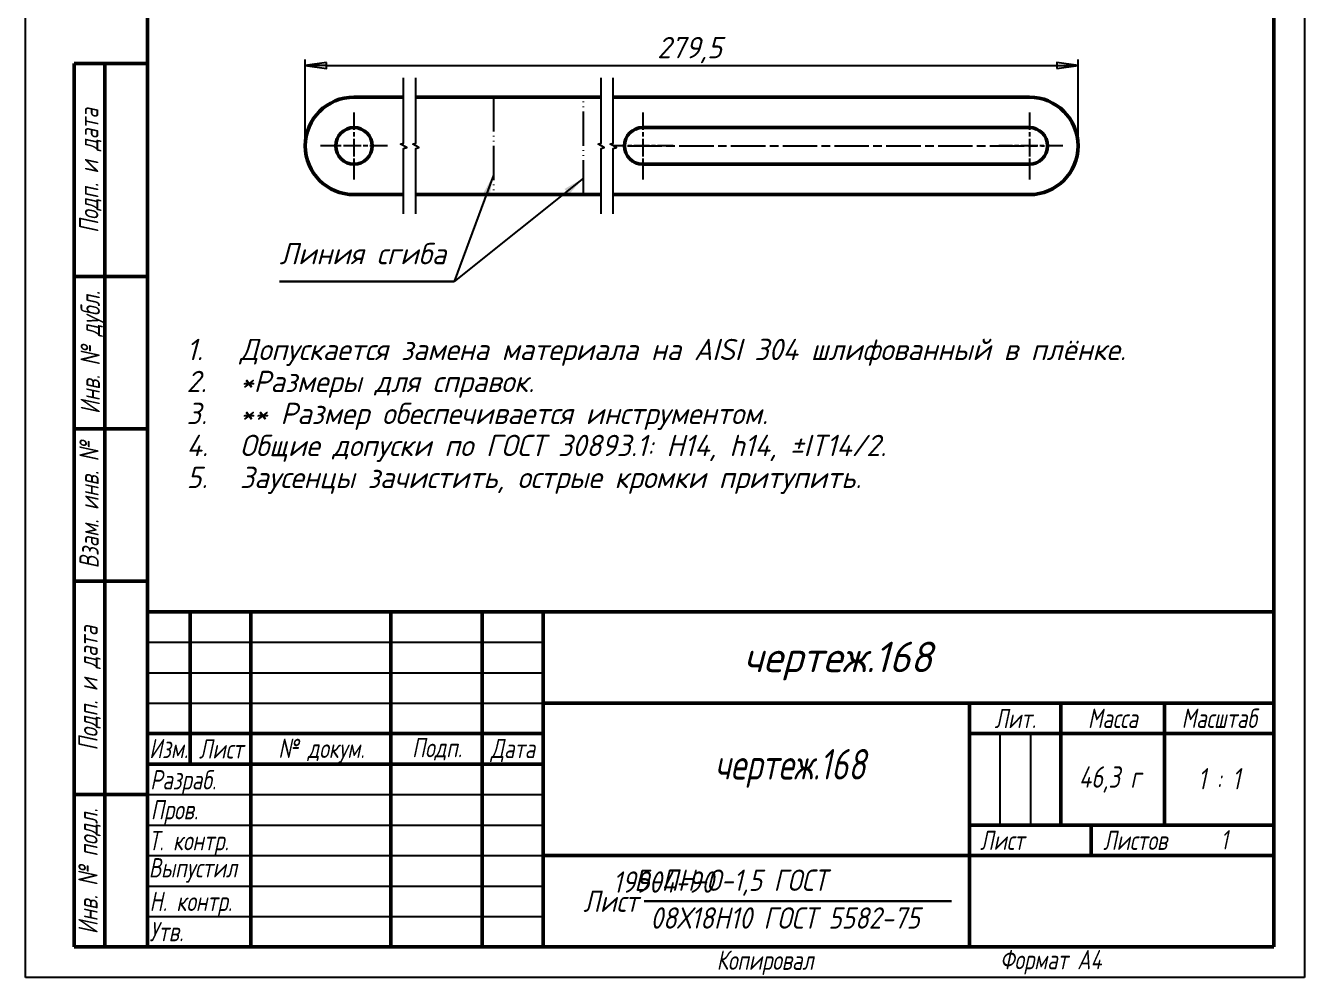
# Model space of a CAD drawing. Header units: millimetres. Extents: x 0 to 210, y 0 to 297.
# Drawn here: x 0 to 210, y 0 to 156.2 of the extents above; entities that cross this region are included whole.
import ezdxf
from ezdxf.enums import TextEntityAlignment as Align

# ---------------------------------------------------------------- set-up
doc = ezdxf.new("R2010")
doc.units = ezdxf.units.MM
doc.linetypes.add('LT_04', pattern=[0.7087, 0.4724, -0.0591, 0.1181, -0.0591])
doc.linetypes.add('LT_16', pattern=[0.68, 0.48, -0.06, 0.01, -0.06, 0.01, -0.06])
for name, color, linetype, lineweight in [('Layer_01', 7, 'Continuous', 50), ('Layer_02', 7, 'Continuous', 50), ('Layer_03', 7, 'Continuous', 50), ('Layer_04', 7, 'Continuous', 25), ('Layer_05', 7, 'Continuous', 25), ('Layer_06', 7, 'Continuous', 25), ('Layer_07', 7, 'Continuous', 25), ('Layer_08', 7, 'LT_04', 25), ('Layer_09', 7, 'Continuous', 25), ('Layer_10', 7, 'Continuous', 50)]:
    doc.layers.add(name, color=color, linetype=linetype, lineweight=lineweight)
doc.styles.add('Style_02', font='', dxfattribs={"width": 0.8})
doc.styles.add('Style_03', font='GOST Common Italic.ttf')
doc.styles.add('Style_06', font='GOST Common Italic.ttf', dxfattribs={"width": 0.8})
doc.styles.add('Style_07', font='GOST Common Italic.ttf', dxfattribs={"width": 0.8})
doc.styles.add('Style_08', font='GOST Common Italic.ttf')
doc.styles.add('Style_09', font='GOST Common Italic.ttf')
doc.styles.add('Style_10', font='GOST Common Italic.ttf', dxfattribs={"width": 0.9})
doc.styles.add('Style_11', font='GOST Common Italic.ttf', dxfattribs={"width": 0.8})
doc.styles.add('Style_12', font='GOST Common Italic.ttf')
doc.styles.add('Style_13', font='GOST Common Italic.ttf', dxfattribs={"width": 0.7})
doc.styles.add('Style_14', font='GOST Common Italic.ttf', dxfattribs={"width": 0.7})
doc.styles.get('Style_02').set_extended_font_data('Arial', italic=True)
doc.dimstyles.new('DimStyle_03', dxfattribs={"dimtxt": 3.5, "dimasz": 3.5, "dimexe": 1, "dimexo": 0, "dimgap": 0.5, "dimtad": 1, "dimrnd": 1e-08, "dimtxsty": 'Style_03', "dimblk": 'Filled-1', "dimcen": 2.5, "dimdle": 15, "dimclrd": 256, "dimclre": 256, "dimclrt": 256, "dimazin": 2, "dimtfac": 0.714286, "dimtdec": 3, "dimtmove": 0, "dimatfit": 3, "dimlwd": -1, "dimlwe": 25})
doc.dimstyles.new('DimStyle_06', dxfattribs={"dimtxt": 3.5, "dimasz": 3.5, "dimexe": 1, "dimexo": 0, "dimgap": 0.5, "dimtad": 1, "dimrnd": 1e-08, "dimtxsty": 'Style_03', "dimblk": 'Filled-1', "dimcen": 2.5, "dimdle": 15, "dimclrd": 256, "dimclre": 256, "dimclrt": 256, "dimazin": 2, "dimtfac": 0.714286, "dimtdec": 3, "dimtmove": 0, "dimatfit": 3, "dimlwd": 25, "dimlwe": 25})

# ---------------------------------------------------------------- blocks, each defined once
blk = doc.blocks.new('Block_04')
at = {"layer": 'Layer_10'}
for p, q in [((-12, 0), (-12, 145)), ((-12, 145), (0, 145)), ((-7, 145), (-7, 0)), ((-12, 110), (-7, 110)), ((-7, 110), (0, 110)), ((-12, 85), (-7, 85)), ((-7, 85), (0, 85)), ((-12, 60), (-7, 60)), ((-7, 60), (0, 60)), ((-12, 25), (-7, 25)), ((-7, 25), (0, 25)), ((0, 0), (-12, 0))]:
    blk.add_line(p, q, dxfattribs=at)
at = {"layer": 'Layer_06', "char_height": 3.17, "attachment_point": 5, "rotation": 90, "style": 'Style_02'}
for s, insert, width in [('\\fGOST Common|b0|i1;\\H3.1700;Подп. и дата', (-9.37, 127.41), 34.7679), ('\\fGOST Common|b0|i1;\\H3.1700;Инв. № дубл.', (-8.95, 97.55), 24.8438), ('\\fGOST Common|b0|i1;\\H3.1700;Взам. инв. №', (-9.58, 72.53), 24.8669), ('\\fGOST Common|b0|i1;\\H3.1700;Подп. и дата', (-9.5, 42.47), 35.1486), ('\\fGOST Common|b0|i1;\\H3.1700;Инв. № подл.', (-9.5, 12.41), 24.9618)]:
    blk.add_mtext(s, dxfattribs=dict(at, insert=insert, width=width))
at = {"layer": 'Layer_06', "style": 'Style_06', "width": 0.8}
for tag, p in [('Подп._и_дата_2_001', (-3.53, 127.51)), ('Инв._номер_дубликата_001', (-3.41, 97.47)), ('Взамен_инв._номера_001', (-3.46, 72.53)), ('Подп._и_дата_1_001', (-3.42, 42.35)), ('ИНВЕНТАРНЫЙ_НОМЕР_001', (-3.33, 12.68))]:
    blk.add_attdef(tag, text='', height=3.17, rotation=90, dxfattribs=at).set_placement(p, align=Align.MIDDLE_CENTER)
blk = doc.blocks.new('Block_12')
at = {"layer": 'Layer_02'}
for p, q in [((0, 55), (185, 55)), ((0, 0), (0, 55)), ((0, 0), (0, 55)), ((7, 55), (7, 30)), ((17, 55), (17, 0)), ((40, 55), (40, 0)), ((55, 55), (55, 0)), ((65, 55), (65, 0)), ((185, 0), (185, 55)), ((65, 40), (185, 40)), ((135, 40), (135, 0)), ((150, 40), (150, 20)), ((167, 40), (167, 20)), ((0, 35), (65, 35)), ((135, 35), (185, 35)), ((0, 30), (65, 30)), ((135, 20), (185, 20)), ((155, 20), (155, 15)), ((65, 15), (185, 15)), ((185, 0), (0, 0))]:
    blk.add_line(p, q, dxfattribs=at)
at = {"layer": 'Layer_02', "linetype": 'Continuous', "lineweight": 25}
for p, q in [((0, 50), (65, 50)), ((0, 45), (65, 45)), ((0, 40), (65, 40)), ((140, 35), (140, 20)), ((145, 35), (145, 20)), ((0, 25), (65, 25)), ((0, 20), (65, 20)), ((0, 15), (65, 15)), ((0, 10), (65, 10)), ((0, 5), (65, 5))]:
    blk.add_line(p, q, dxfattribs=at)
at = {"layer": 'Layer_02', "lineweight": 30}
blk.add_line((81.58, 7.5), (132.02, 7.5), dxfattribs=at)
at = {"layer": 'Layer_02', "char_height": 3.17, "style": 'Style_02'}
for s, insert, width, attachment_point in [('\\fGOST Common|b0|i1;\\H3.1700;Лит.', (142.52, 37.49), 14.9766, 5), ('\\fGOST Common|b0|i1;\\H3.1700;Масса', (158.55, 37.51), 16.9878, 5), ('\\fGOST Common|b0|i1;\\H3.1700;Масштаб', (176.02, 37.53), 17.8316, 5), ('\\fGOST Common|b0|i1;\\H3.1700;Изм.', (3.5, 32.56), 6.9635, 5), ('\\fGOST Common|b0|i1;\\H3.1700;Лист', (12.1, 32.5), 10.0029, 5), ('\\A0;\\fGOST Common|b0|i1;\\H3.1700;№ докум.', (28.58, 32.16), 22.9069, 5), ('\\fGOST Common|b0|i1;\\H3.1700;Подп.', (47.56, 32.45), 14.879, 5), ('\\fGOST Common|b0|i1;\\H3.1700;Дата', (60.02, 32.24), 9.9614, 5), ('\\fGOST Common|b0|i1;\\H3.1700;Разраб.', (0.47, 27), 16.9971, 4), ('\\fGOST Common|b0|i1;\\H3.1700;Пров.', (0.56, 22.08), 17.0192, 4), ('\\A0;\\fGOST Common|b0|i1;\\H3.1700;Т. контр.', (0.23, 17.01), 16.9554, 4), ('\\fGOST Common|b0|i1;\\H3.1700;Лист', (140.37, 17.5), 10.5071, 5), ('\\fGOST Common|b0|i1;\\H3.1700;Листов', (162.21, 17.5), 14.3668, 5), ('\\A1;', (150.6, 17.54), 8.8313, 5), ('\\fGOST Common|b0|i1;\\H3.1700;Н. контр.', (0.36, 7.05), 16.9999, 4), ('\\fGOST Common|b0|i1;\\H3.1700;Утв.', (0.34, 2.52), 17.0083, 4), ('\\fGOST Common|b0|i1;\\H3.1700;Копировал', (93.48, -0.59), 19.7871, 1)]:
    blk.add_mtext(s, dxfattribs=dict(at, insert=insert, width=width, attachment_point=attachment_point))
at = {"layer": 'Layer_02'}
for tag, height, style, width, p in [('Изм1_001', 2.89, 'Style_14', 0.7, (3.51, 52.52)), ('Лист1_001', 2.89, 'Style_14', 0.7, (12.03, 52.52)), ('Докум1_001', 2.89, 'Style_14', 0.7, (28.54, 52.48)), ('Изм2_001', 2.89, 'Style_14', 0.7, (3.5, 47.52)), ('Лист2_001', 2.89, 'Style_14', 0.7, (12.01, 47.5)), ('Докум2_001', 2.89, 'Style_14', 0.7, (28.53, 47.5)), ('Изм3_001', 2.89, 'Style_14', 0.7, (3.5, 42.5)), ('Лист3_001', 2.89, 'Style_14', 0.7, (12.01, 42.51)), ('Докум3_001', 2.89, 'Style_14', 0.7, (28.51, 42.48)), ('Изм4_001', 2.89, 'Style_14', 0.7, (3.51, 37.5)), ('Лист4_001', 2.89, 'Style_14', 0.7, (12, 37.53)), ('Докум4_001', 2.89, 'Style_14', 0.7, (28.51, 37.52)), ('НАИМЕНОВАНИЕ_001', 5, 'Style_07', 0.8, (100.03, 29.98)), ('Литера_001', 3.5, 'Style_11', 0.8, (137.52, 27.25)), ('Литера2_001', 3.5, 'Style_11', 0.8, (142.51, 27.22)), ('Литера3_001', 3.5, 'Style_11', 0.8, (147.52, 27.21)), ('Масса_001', 3.5, 'Style_11', 0.8, (154.75, 26.48)), ('Масштаб_001', 3.5, 'Style_11', 0.8, (174.97, 25.86)), ('Тип_документа_001', 3.17, 'Style_06', 0.8, (100.08, 17.56)), ('Листов_001', 3.17, 'Style_06', 0.8, (177.46, 17.58))]:
    blk.add_attdef(tag, text='', height=height, dxfattribs=dict(at, style=style, width=width)).set_placement(p, align=Align.MIDDLE_CENTER)
for tag, height, style, width, p in [('Подп1_001', 2.89, 'Style_14', 0.7, (40.01, 52.51)), ('Дата1_001', 2, 'Style_13', 0.7, (55.01, 52.51)), ('Подп2_001', 2.89, 'Style_14', 0.7, (40.01, 47.5)), ('Дата2_001', 2, 'Style_13', 0.7, (55.01, 47.49)), ('Подп3_001', 2.89, 'Style_14', 0.7, (40.01, 42.51)), ('Дата3_001', 2, 'Style_13', 0.7, (55.02, 42.52)), ('Подп4_001', 2.89, 'Style_14', 0.7, (40.01, 37.51)), ('Дата4_001', 2, 'Style_13', 0.7, (55.02, 37.51)), ('АВТОР_001', 3.17, 'Style_06', 0.8, (15.59, 26.85)), ('Разработал_Подп._001', 2.89, 'Style_14', 0.7, (40.05, 27.51)), ('ДАТА_СОЗДАНИЯ_001', 2, 'Style_13', 0.7, (55.01, 27.51)), ('ПРОВЕРИЛ_001', 3.17, 'Style_06', 0.8, (17.41, 22.53)), ('Проверил_Подп._001', 2.89, 'Style_14', 0.7, (40.05, 22.52)), ('ДАТА_ПРОВЕРКИ_001', 2, 'Style_13', 0.7, (55.02, 22.51)), ('ТЕХНОЛОГ_001', 3.17, 'Style_06', 0.8, (17.33, 17.54)), ('Технолог_Подп._001', 2.89, 'Style_14', 0.7, (40.05, 17.51)), ('Технолог_Дата_001', 2, 'Style_13', 0.7, (55.01, 17.5)), ('Должность_руководителя_001', 3.17, 'Style_06', 0.8, (0.52, 12.51)), ('НАЧ._ОТДЕЛА_001', 3.17, 'Style_06', 0.8, (17.46, 12.45)), ('Руководитель_Подп._001', 2.89, 'Style_14', 0.7, (40.01, 12.5)), ('Руководитель_Дата_001', 2, 'Style_13', 0.7, (55.01, 12.51)), ('НОРМОКОНТРОЛЬ_001', 3.17, 'Style_06', 0.8, (17.37, 7.48)), ('Нормоконтроль_Подп._001', 2.89, 'Style_14', 0.7, (40.05, 7.52)), ('ДАТА_НОРМОКОНТРОЛЯ_001', 2, 'Style_13', 0.7, (55.02, 7.51)), ('УТВЕРДИЛ_001', 3.17, 'Style_06', 0.8, (17.4, 2.51)), ('Утвердил_Подп._001', 2.89, 'Style_14', 0.7, (40.05, 2.51)), ('ДАТА_УТВЕРЖДЕНИЯ_001', 2, 'Style_13', 0.7, (55.01, 2.5))]:
    blk.add_attdef(tag, text='', height=height, dxfattribs=dict(at, style=style, width=width)).set_placement(p, align=Align.MIDDLE_LEFT)
for tag, height, style, p in [('ОБОЗНАЧЕНИЕ_001', 5, 'Style_09', (102.79, 45.12)), ('ОРГАНИЗАЦИЯ_001', 3.5, 'Style_12', (148.22, 5.85))]:
    blk.add_attdef(tag, text='', height=height, dxfattribs=dict(at, style=style)).set_placement(p, align=Align.MIDDLE_CENTER)
at = {"layer": 'Layer_02', "style": 'Style_10', "width": 0.9}
for tag in ['Материал_Наим._002', 'Материал_Наим._001']:
    blk.add_attdef(tag, text='', height=3.5, dxfattribs=at).set_placement((89.1, 8.9), align=Align.BOTTOM_CENTER)
blk.add_attdef('Материал_Класс_001', text='', height=3.5, dxfattribs=at).set_placement((81.48, 7.5), align=Align.MIDDLE_RIGHT)
blk.add_attdef('Материал_ГОСТ_001', text='', height=3.5, dxfattribs=at).set_placement((106.8, 6.5), align=Align.TOP_CENTER)
blk = doc.blocks.new('Block_13')
at = {"layer": 'Layer_03', "lineweight": 25}
for p, q in [((0, 0), (0, 297)), ((210, 297), (210, 0)), ((210, 0), (0, 0))]:
    blk.add_line(p, q, dxfattribs=at)
at = {"layer": 'Layer_03'}
for p, q in [((20, 292), (20, 5)), ((205, 5), (205, 292)), ((20, 5), (205, 5))]:
    blk.add_line(p, q, dxfattribs=at)
at = {"layer": 'Layer_03', "insert": (160, 4.5), "char_height": 3.17, "attachment_point": 1, "style": 'Style_02'}
blk.add_mtext('\\A1;\\fGOST Common|b0|i1;\\H3.1700;Формат A4', dxfattribs=at)
blk = doc.blocks.new('Filled-1')
at = {"color": 0}
for p, q in [((0, 0), (-1, 0.143)), ((-1, 0.143), (-1, -0.143)), ((-1, 0), (0, 0)), ((-1, -0.143), (0, 0))]:
    blk.add_line(p, q, dxfattribs=at)
at = {"color": 0, "flags": 128}
blk.add_lwpolyline([(-1, -0.143), (0, 0), (-1, 0.143), (-1, -0.143)], dxfattribs=at)
at = {"color": 0}
blk.add_solid([(-1, -0.143), (0, 0), (-1, 0.143), (-1, -0.143)], dxfattribs=at)
blk = doc.blocks.new('*D20')
at = {"layer": 'Defpoints', "color": 0, "linetype": 'Continuous'}
for p in [(172.83, 149.64), (45.93, 136.46), (172.83, 136.46)]:
    blk.add_point(p, dxfattribs=at)
at = {"layer": 'Layer_09', "linetype": 'Continuous', "lineweight": 25}
for p, q in [((45.93, 136.46), (45.93, 150.64)), ((49.43, 149.64), (169.33, 149.64)), ((172.83, 136.46), (172.83, 150.64))]:
    blk.add_line(p, q, dxfattribs=at)
at = {"layer": 'Layer_09', "linetype": 'Continuous', "lineweight": 25, "xscale": 3.5, "yscale": 3.5, "zscale": 3.5, "rotation": 180}
blk.add_blockref('Filled-1', (45.93, 149.64), dxfattribs=at)
at = {"layer": 'Layer_09', "linetype": 'Continuous', "lineweight": 25, "xscale": 3.5, "yscale": 3.5, "zscale": 3.5}
blk.add_blockref('Filled-1', (172.83, 149.64), dxfattribs=at)
at = {"layer": 'Layer_09', "linetype": 'Continuous', "lineweight": 25, "insert": (103.71, 154.34), "char_height": 3.5, "attachment_point": 1, "style": 'Style_03'}
blk.add_mtext('\\A1;279,5', dxfattribs=at)
blk = doc.blocks.new('Block_11')
at = {"layer": 'Layer_10', "lineweight": 30}
blk.add_line((0, 0), (-8.198, 0), dxfattribs=at)
at = {"layer": 'Layer_06', "style": 'Style_08'}
blk.add_text('Линия сгиба', height=1, dxfattribs=at).set_placement((-8.198, 0.5), align=Align.BOTTOM_LEFT)

msp = doc.modelspace()

# ---------------------------------------------------------------- linework, layer by layer
at = {"layer": 'Layer_01'}
for p, q in [((62.0818, 144.4589), (53.9285, 144.4589)), ((94.5106, 144.4589), (64.0818, 144.4589)), ((164.8327, 144.4589), (96.5106, 144.4589)), ((101.3327, 139.4589), (164.8327, 139.4589)), ((164.8327, 133.4589), (101.3327, 133.4589)), ((53.9285, 128.4589), (62.0818, 128.4589)), ((64.0818, 128.4589), (94.5106, 128.4589)), ((96.5106, 128.4589), (164.8327, 128.4589))]:
    msp.add_line(p, q, dxfattribs=at)
msp.add_circle((53.9285, 136.4589), 3, dxfattribs=at)
for centre, radius, start, end in [((53.9285, 136.4589), 8, 90, 270), ((164.8327, 136.4589), 8, 270, 90), ((101.3327, 136.4589), 3, 90, 270), ((164.8327, 136.4589), 3, 270, 90)]:
    msp.add_arc(centre, radius, start, end, dxfattribs=at)
at = {"layer": 'Layer_04', "flags": 128}
for points in [[(62.0818, 125.2839), (62.0818, 136.0363), (62.5818, 136.1703), (61.5818, 136.7476), (62.0818, 136.8816), (62.0818, 147.6339)], [(64.0818, 125.2839), (64.0818, 136.0363), (64.5818, 136.1703), (63.5818, 136.7476), (64.0818, 136.8816), (64.0818, 147.6339)], [(94.5106, 125.2839), (94.5106, 136.0363), (95.0106, 136.1703), (94.0106, 136.7476), (94.5106, 136.8816), (94.5106, 147.6339)], [(96.5106, 125.2839), (96.5106, 136.0363), (97.0106, 136.1703), (96.0106, 136.7476), (96.5106, 136.8816), (96.5106, 147.6339)]]:
    msp.add_lwpolyline(points, dxfattribs=at)
at = {"layer": 'Layer_05', "linetype": 'LT_04', "ltscale": 6.110678}
for p, q in [((53.9285, 141.9589), (53.9285, 130.9589)), ((101.3327, 141.9589), (101.3327, 130.9589)), ((164.8327, 141.9589), (164.8327, 130.9589)), ((59.4285, 136.4589), (48.4285, 136.4589))]:
    msp.add_line(p, q, dxfattribs=at)
at = {"layer": 'Layer_05', "linetype": 'LT_04', "ltscale": 5.456341}
msp.add_line((106.3327, 136.4589), (96.5106, 136.4589), dxfattribs=at)
at = {"layer": 'Layer_05', "linetype": 'LT_04', "ltscale": 5.832916}
msp.add_line((170.3327, 136.4589), (159.8327, 136.4589), dxfattribs=at)
at = {"layer": 'Layer_07', "linetype": 'LT_04', "ltscale": 11.993792}
msp.add_line((98.8327, 136.4589), (167.3327, 136.4589), dxfattribs=at)
at = {"layer": 'Layer_08', "linetype": 'LT_16', "ltscale": 11.764706}
for p, q in [((76.8311, 144.4589), (76.8311, 128.4589)), ((91.6049, 128.4589), (91.6049, 144.4589))]:
    msp.add_line(p, q, dxfattribs=at)

# ---------------------------------------------------------------- block references
for name, p in [('Block_13', (0, 0)), ('Block_04', (20, 5))]:
    msp.add_blockref(name, p)
at = {"xscale": 3.499999940395355, "yscale": 3.499999940395355, "zscale": 3.499999940395355}
msp.add_blockref('Block_11', (70.3959, 114.2297), dxfattribs=at)
ref = msp.add_blockref('Block_12', (20, 5))
ref.add_attrib('Должность_руководителя_001', 'Выпустил', (20.2296, 16.4047), dxfattribs={"layer": 'Layer_02', "height": 3.17, "style": 'Style_06', "width": 0.8})
ref.add_attrib('ОБОЗНАЧЕНИЕ_001', 'чертеж.168', (117.8672, 50.0911), dxfattribs={"layer": 'Layer_02', "height": 5, "style": 'Style_09'})
ref.add_attrib('НАИМЕНОВАНИЕ_001', 'чертеж.168', (113.1537, 32.4751), dxfattribs={"layer": 'Layer_02', "height": 5, "style": 'Style_07', "width": 0.8})
ref.add_attrib('Материал_Класс_001', 'Лист', (91.5839, 10.75), dxfattribs={"layer": 'Layer_02', "height": 3.5, "style": 'Style_10', "width": 0.9})
ref.add_attrib('Материал_Наим._001', 'Б-ПН-О-1,5 ГОСТ', (99.95, 14.2), dxfattribs={"layer": 'Layer_02', "height": 3.5, "style": 'Style_10', "width": 0.9})
ref.add_attrib('Материал_ГОСТ_001', '08Х18Н10 ГОСТ 5582-75', (102.6013, 8), dxfattribs={"layer": 'Layer_02', "height": 3.5, "style": 'Style_10', "width": 0.9})
ref.add_attrib('Масса_001', '46,3 г', (172.9779, 31.1335), dxfattribs={"layer": 'Layer_02', "height": 3.5, "style": 'Style_11', "width": 0.8})
ref.add_attrib('Масштаб_001', '1 : 1', (192.5178, 30.8544), dxfattribs={"layer": 'Layer_02', "height": 3.5, "style": 'Style_11', "width": 0.8})
ref.add_attrib('Листов_001', '1', (196.2285, 20.9939), dxfattribs={"layer": 'Layer_02', "height": 3.17, "style": 'Style_06', "width": 0.8})
ref.add_attrib('Материал_Наим._002', '19904-90', (96.4236, 13.9), dxfattribs={"layer": 'Layer_02', "height": 3.5, "style": 'Style_10', "width": 0.9})

# ---------------------------------------------------------------- texts
at = {"layer": 'Layer_06', "style": 'Style_03'}
for s, p in [('1. ', (26.4392, 101.2981)), ('Допускается замена материала на AISI 304 шлифованный в плёнке.', (35.1892, 101.2981)), ('2. ', (26.4392, 96.0481)), ('*Размеры для справок.', (35.1892, 96.0481)), ('3. ', (26.4392, 90.7981)), ('** Размер обеспечивается инструментом.', (35.1892, 90.7981)), ('4. ', (26.4392, 85.5481)), ('Общие допуски по ГОСТ 30893.1: H14, h14, ±IT14/2.', (35.1892, 85.5481)), ('5. ', (26.4392, 80.2981)), ('Заусенцы зачистить, острые кромки притупить.', (35.1892, 80.2981))]:
    msp.add_text(s, height=3.5, dxfattribs=at).set_placement(p)

# ---------------------------------------------------------------- dimensions: what is measured, and where the dimension line sits
at = {"layer": 'Layer_09', "linetype": 'Continuous', "lineweight": 25}
dim = msp.add_linear_dim(base=(172.8327, 149.6429), p1=(45.9285, 136.4589), p2=(172.8327, 136.4589), angle=180, text='279,5', dimstyle='DimStyle_06', override={"dimgap": 0.5, "dimdec": 2, "dimlfac": 2.202448, "dimtol": 0, "dimlim": 0, "dimtp": 0, "dimtm": 0, "dimtdec": 3, "dimtofl": 0, "dimatfit": 1}, dxfattribs=at)
dim.commit()
dim.dimension.update_dxf_attribs({"geometry": '*D20', "text_midpoint": (109.3806, 149.6429), "dimtype": 160})

# ---------------------------------------------------------------- leaders
at = {"layer": 'Layer_06'}
for points in [[(76.8311, 131.6381), (70.3959, 114.2297)], [(91.6049, 131.136), (70.3959, 114.2297)]]:
    msp.add_leader(points, dimstyle='DimStyle_03', override={"dimtad": 0}, dxfattribs=at)

doc.saveas('drawing.dxf')
